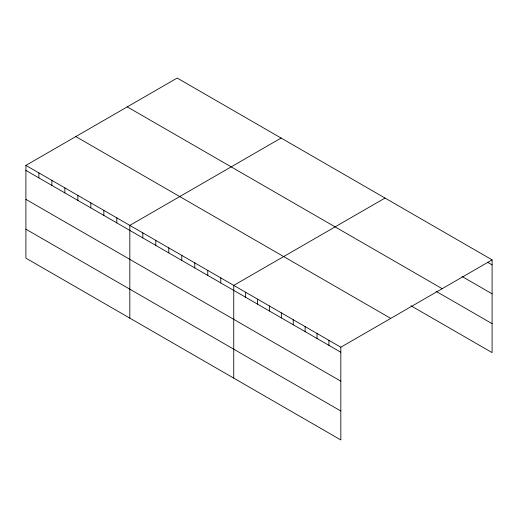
<?xml version="1.0" encoding="UTF-8"?>
<svg xmlns="http://www.w3.org/2000/svg" width="518" height="518" viewBox="0 0 518 518"><rect width="100%" height="100%" fill="white"/><g stroke="black" fill="none" stroke-linecap="round" stroke-linejoin="round"><path stroke-width="0.78" d="M25.9 165.391L340.825 347.209L340.825 439.95L25.9 258.132L25.9 165.391L177.175 78.05L492.1 259.868L492.1 352.609L410.916 305.743M281.099 138.053L129.824 225.388L129.824 318.13M385.023 198.051L233.747 285.392L233.747 378.134M340.825 347.209L492.1 259.868M487.904 262.464L492.1 264.892M462.004 276.463L492.1 293.835M127.253 106.87L442.178 288.694M436.111 291.336L492.1 323.659M75.822 136.571L390.747 318.389M25.9 170.409L340.825 352.227M25.9 199.359L340.825 381.177M25.9 229.183L340.825 411.001M328.924 340.339L328.924 345.357M317.029 333.469L317.029 338.494M305.134 326.605L305.134 331.624M293.233 319.736L293.233 324.754M281.339 312.866L281.339 317.884M269.444 305.996L269.444 311.014M257.543 299.126L257.543 304.144M245.649 292.262L245.649 297.28M220.759 277.888L220.759 282.912M207.77 270.39L207.77 275.408M194.781 262.891L194.781 267.91M181.786 255.387L181.786 260.412M168.797 247.889L168.797 252.907M155.808 240.391L155.808 245.409M142.813 232.893L142.813 237.911M116.835 217.89L116.835 222.908M103.846 210.392L103.846 215.41M90.851 202.888L90.851 207.906M77.862 195.39L77.862 200.408M64.873 187.892L64.873 192.91M51.884 180.387L51.884 185.412M38.889 172.889L38.889 177.907"/></g></svg>
